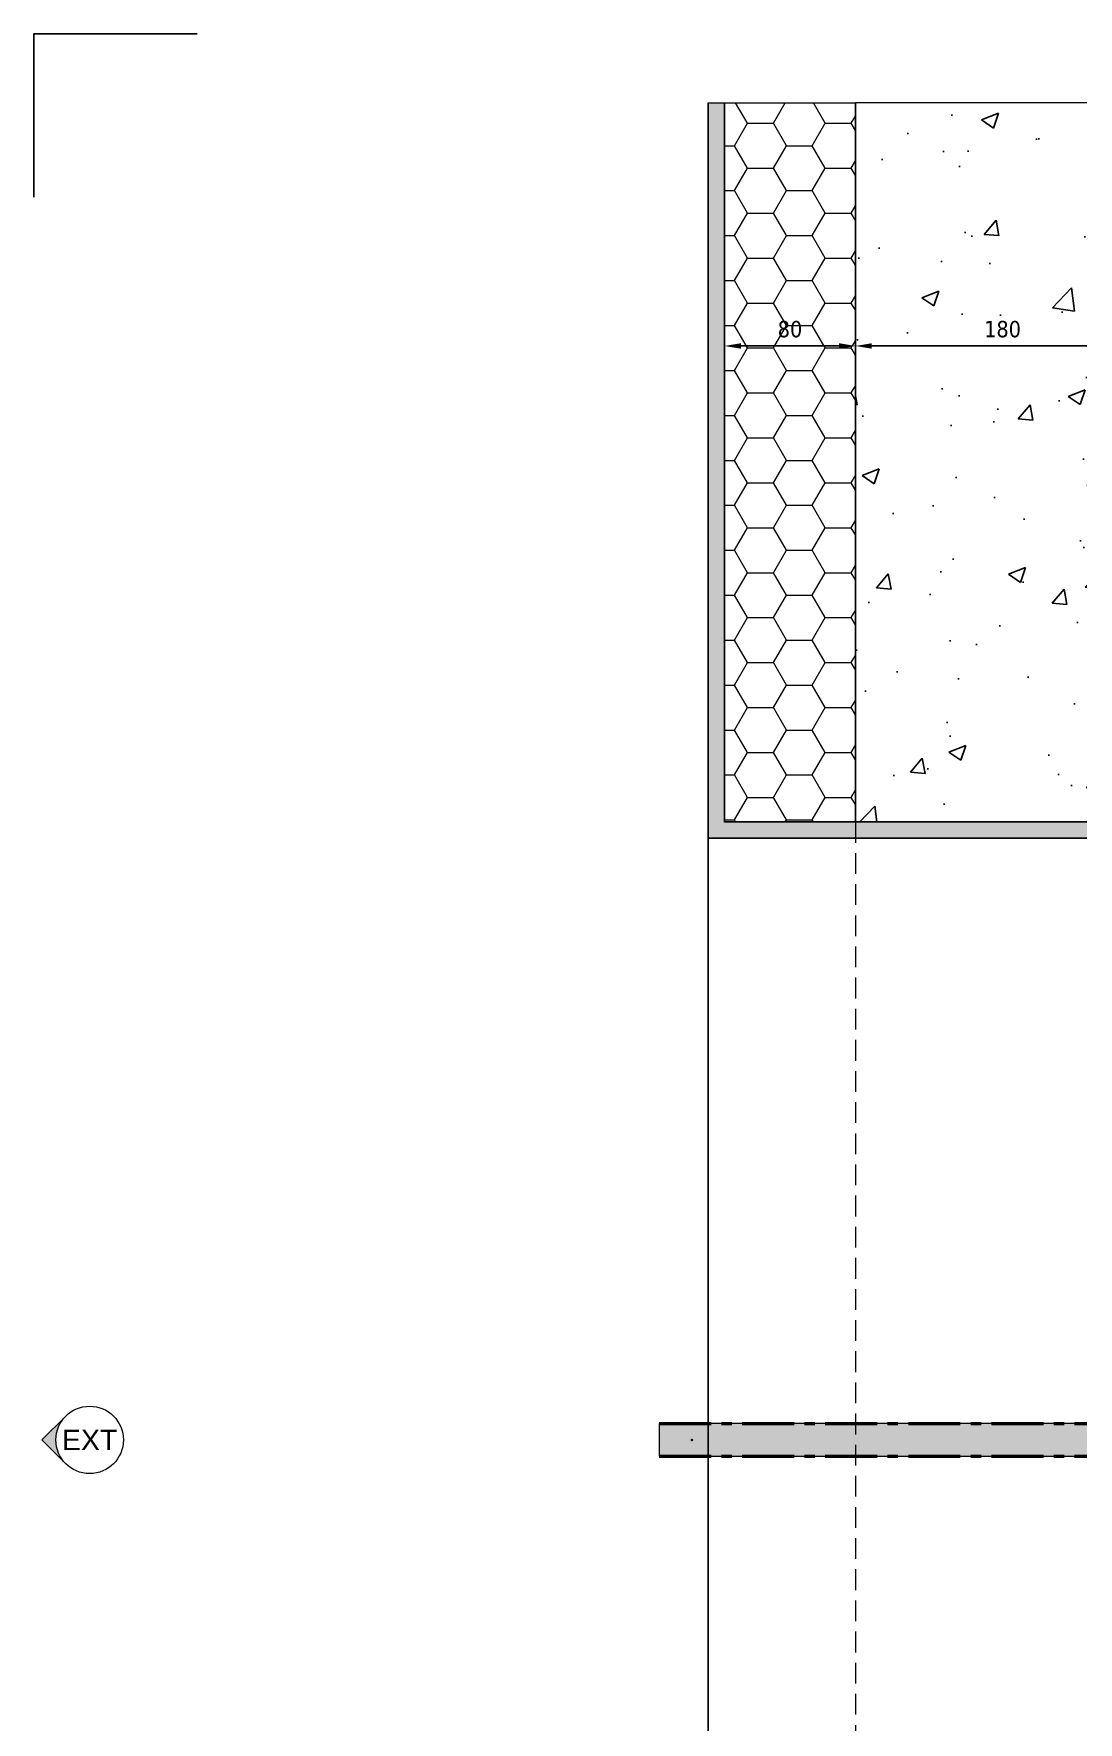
# Model space of a CAD drawing. Header units: millimetres. Extents: x -20000 to 230000, y -17405 to 24510.
# Drawn here: x 4318 to 4956, y -4396 to -3364 of the extents above; entities that cross this region are included whole.
import ezdxf

# ---------------------------------------------------------------- set-up
doc = ezdxf.new("R2010")
doc.units = ezdxf.units.MM
doc.header["$PDMODE"] = 35
doc.header["$PDSIZE"] = 0.5
doc.linetypes.add('AXES', pattern=[50.800000000000004, 31.75, -6.35, 6.35, -6.35])
doc.linetypes.add('CACHE', pattern=[9.524999999999999, 6.35, -3.175])
doc.layers.get('0').update_dxf_attribs({"lineweight": 13})
doc.layers.get('Defpoints').update_dxf_attribs({"true_color": 0xc2a584})
doc.layers.add('0 - Invisible', color=43, linetype='Continuous', lineweight=0, plot=False)
doc.layers.add('Intouchable', color=252, linetype='Continuous', lineweight=13, plot=False)
for name, color, linetype, lineweight in [('1 - Axe', 1, 'AXES', 0), ('1 - BETON', 251, 'Continuous', 25), ('1 - Cotation', 32, 'Continuous', 13), ('1 - INTERROMPU', 253, 'CACHE', 13), ('1 - Isolant', 132, 'Continuous', 13)]:
    doc.layers.add(name, color=color, linetype=linetype, lineweight=lineweight)
doc.layers.add('1 - Cache', color=7, linetype='Continuous', lineweight=0, true_color=0xffffff)
doc.styles.get("Standard").update_dxf_attribs({"font": 'ARIALUNI.TTF'})
doc.styles.add('Texte Poralu', font='tahomabd.ttf')
doc.dimstyles.new('30 - 1000', dxfattribs={"dimtxt": 10, "dimasz": 10, "dimexe": 5, "dimexo": 2.5, "dimgap": 5, "dimtad": 1, "dimdec": 1, "dimtxsty": 'Texte Poralu', "dimcen": 5, "dimazin": 0, "dimtfac": 1, "dimtdec": 1, "dimtmove": 0, "dimatfit": 3, "dimfxl": 1, "dimarcsym": 0})

# ---------------------------------------------------------------- blocks, each defined once
blk = doc.blocks.new('Cadre centrage dessin')
at = {"layer": 'Defpoints'}
for p, q in [((-682.5, 906.5000000000127), (-582.5, 906.5000000000127)), ((-682.5, 806.5000000000127), (-682.5, 906.5000000000127))]:
    blk.add_line(p, q, dxfattribs=at)
blk = doc.blocks.new('*U901')
at = {"layer": '1 - Isolant'}
h = blk.add_hatch(dxfattribs=at)
h.set_pattern_fill('HONEY', color=256, scale=5, style=0)
h.set_pattern_definition([(0, (-80.00000000000003, 279.999999999985), (23.8125, 13.748153225), [15.875, -31.75]), (120, (-80.00000000000003, 279.999999999985), (-23.81249994797095, 13.74815331511695), [15.87499999999995, -31.7499999999999]), (59.99999999999999, (-80.00000000000003, 279.999999999985), (5.202904551637744e-08, 27.49630654011694), [-31.75, 15.875])])
h.paths.add_polyline_path([(-80, 439.9999999999859), (2.694133978409144e-14, 439.9999999999859), (1.77635683940025e-15, -9.094947017729282e-13), (-80.00000000000003, -9.094947017729282e-13)])
at = {"layer": '0 - Invisible'}
blk.add_lwpolyline([(-80, 439.9999999999859), (2.694133978409144e-14, 439.9999999999859)], dxfattribs=at)
at = {"layer": '1 - Isolant'}
blk.add_lwpolyline([(2.694133978409144e-14, 439.9999999999859), (0, 0), (0, 0), (1.77635683940025e-15, -9.094947017729282e-13), (-80.00000000000003, -9.094947017729282e-13), (-80, 439.9999999999859)], dxfattribs=at)
blk = doc.blocks.new('*U902')
at = {"layer": '1 - BETON'}
h = blk.add_hatch(dxfattribs=at)
h.set_pattern_fill('CONCRETE', color=256, scale=15, style=0, pattern_type=2)
h.set_pattern_definition([(49.99999999999999, (119.9999999999999, 39.99999999998406), (107.589027390113, -9.412820247389266), [11.25, -123.75]), (355, (119.9999999999999, 39.99999999998406), (-20.81270004195, 112.8288200550018), [9, -99]), (100.4514, (128.965752, 39.21559899998405), (86.77640725710323, 103.415931309143), [9.5610285, -105.1713168]), (46.18420000000002, (119.9999999999999, 69.99999999998406), (160.0861572938467, -24.82785214935271), [16.87499999999986, -185.6249999999989]), (96.6356, (133.3405117499999, 67.93100394998405), (140.1994058323055, 146.1176806350663), [14.3415432, -157.75695]), (351.1842, (119.9999999999999, 69.99999999998406), (140.1992917700441, 146.1177901387987), [13.5, -148.5]), (21, (134.9999999999999, 62.49999999998406), (89.53605781776925, -60.39283359980082), [11.25, -123.75]), (326.0000000000001, (134.9999999999999, 62.49999999998406), (36.49729978823726, 108.772506757028), [9, -99]), (71.4514, (142.46133495, 57.46725909998406), (126.0333942872235, 48.37957450649286), [9.5610285, -105.1713168]), (37.50000000000001, (119.9999999999999, 39.99999999998406), (1.8239782975936, 49.93407807469672), [0, -97.8, 0, -100.5, 0, -99.375]), (7.499999999999999, (119.9999999999999, 39.99999999998406), (39.46043061632229, 59.16175678235403), [0, -57.3, 0, -95.55, 0, -37.875]), (327.5, (86.54999999999994, 39.99999999998406), (80.07336542586135, -3.383230760156963), [0, -37.5, 0, -117, 0, -155.25]), (317.5, (71.54999999999995, 39.99999999998406), (87.47792540135794, 15.01574734984766), [0, -48.75, 0, -77.69999999999999, 0, -110.25])])
h.paths.add_polyline_path([(400, 339.9999999999841), (300, 439.9999999999841), (-180, 439.9999999999841), (-180, 0), (0, 0), (0, 339.9999999999841)])
at = {"layer": '0 - Invisible'}
blk.add_lwpolyline([(400, 339.9999999999841), (300, 439.9999999999841), (-180, 439.9999999999841)], dxfattribs=at)
at = {"layer": '1 - BETON'}
blk.add_lwpolyline([(400, 339.9999999999841), (0, 339.9999999999841), (0, 0), (-180, 0), (-180, 439.9999999999841)], dxfattribs=at)
blk = doc.blocks.new('*U198')
h = blk.add_hatch(color=256)
edge = h.paths.add_edge_path()
edge.add_line((-29.16815472393788, 0), (-14.58407736197061, -14.58407736196894))
edge.add_arc((1.326938559031987e-11, 1.103117597267556e-11), 20.62500000001327, 180.0000000000306, 224.9999999999923, ccw=False)
edge.add_arc((8.125056183416746e-12, -8.900435943814955e-12), 20.62500000000813, 135.0000000000017, 179.9999999999753, ccw=False)
edge.add_line((-14.58407736197061, 14.58407736196894), (-29.16815472393788, 0))
for p, q in [((-14.58407736197061, 14.58407736196894), (-29.16815472393787, 0.001705469134321902)), ((-29.16815472393787, 0.001705469134321902), (-14.58407736196841, -14.58407736197114))]:
    blk.add_line(p, q)
blk.add_circle((0, 0), 20.625)
at = {"insert": (0, 0), "char_height": 12.5, "attachment_point": 5}
blk.add_mtext('EXT', dxfattribs=at)
blk = doc.blocks.new('*D922')
at = {"layer": '1 - Cotation', "color": 0, "lineweight": -2, "transparency": 16777216}
for p, q in [((4820.00002455693, -3408.168358777199), (4820.00002455693, -3559.494146561048)), ((5000.000024556768, -3508.1683587772), (5000.000024556768, -3559.494146561048)), ((4990.000024556768, -3554.494146561048), (4830.00002455693, -3554.494146561048))]:
    blk.add_line(p, q, dxfattribs=at)
at = {"layer": '1 - Cotation', "color": 0, "transparency": 16777216}
for points in [[(4830.00002455693, -3552.827479894381), (4830.00002455693, -3556.160813227714), (4820.00002455693, -3554.494146561048)], [(4990.000024556768, -3552.827479894381), (4990.000024556768, -3556.160813227714), (5000.000024556768, -3554.494146561048)]]:
    blk.add_solid(points, dxfattribs=at)
at = {"layer": 'Defpoints', "color": 0, "transparency": 16777216}
for p in [(4820.00002455693, -3405.668358777199), (5000.000024556768, -3505.6683587772), (4820.00002455693, -3554.494146561048)]:
    blk.add_point(p, dxfattribs=at)
at = {"layer": '1 - Cotation', "color": 0, "transparency": 16777216, "insert": (4910.000024556849, -3544.265805392478), "char_height": 10, "attachment_point": 5, "style": 'Texte Poralu'}
blk.add_mtext('180', dxfattribs=at)
blk = doc.blocks.new('*D924')
at = {"layer": '1 - Cotation', "color": 0, "lineweight": -2, "transparency": 16777216}
for p, q in [((4740.00002455693, -3408.168358777197), (4740.00002455693, -3559.494146561046)), ((4820.00002455693, -3408.168358777197), (4820.00002455693, -3559.494146561046)), ((4810.00002455693, -3554.494146561046), (4750.00002455693, -3554.494146561046))]:
    blk.add_line(p, q, dxfattribs=at)
at = {"layer": '1 - Cotation', "color": 0, "transparency": 16777216}
for points in [[(4750.00002455693, -3552.827479894379), (4750.00002455693, -3556.160813227712), (4740.00002455693, -3554.494146561046)], [(4810.00002455693, -3552.827479894379), (4810.00002455693, -3556.160813227712), (4820.00002455693, -3554.494146561046)]]:
    blk.add_solid(points, dxfattribs=at)
at = {"layer": 'Defpoints', "color": 0, "transparency": 16777216}
for p in [(4740.00002455693, -3405.668358777197), (4820.00002455693, -3405.668358777197), (4740.00002455693, -3554.494146561046)]:
    blk.add_point(p, dxfattribs=at)
at = {"layer": '1 - Cotation', "color": 0, "transparency": 16777216, "insert": (4780.00002455693, -3544.265805392477), "char_height": 10, "attachment_point": 5, "style": 'Texte Poralu'}
blk.add_mtext('80', dxfattribs=at)
blk = doc.blocks.new('*U839')
at = {"layer": '1 - Cache'}
blk.add_hatch(color=256, dxfattribs=at).paths.add_polyline_path([(-20, -10), (419.999999999899, -10), (419.999999999899, 10), (-20, 10)])
at = {"layer": '0 - Invisible'}
blk.add_lwpolyline([(-20, -10), (419.999999999899, -10), (419.999999999899, 10), (-20, 10)], close=True, dxfattribs=at)
for p in [(0, 0), (399.999999999899, 0)]:
    blk.add_point(p, dxfattribs=at)
at = {"layer": '1 - Axe', "lineweight": 50}
for p, q in [((-20, 10), (419.999999999899, 10)), ((-20, -10), (419.999999999899, -10))]:
    blk.add_line(p, q, dxfattribs=at)
blk = doc.blocks.new('*U925')
at = {"layer": '1 - BETON'}
h = blk.add_hatch(dxfattribs=at)
h.set_pattern_fill('AR-SAND', color=256, scale=0.1)
h.set_pattern_definition([(37.50000000000001, (-240.0000000000058, -60.00000000000011), (-0.1600031295984046, 4.894132373293424), [0, -3.860800000000001, 0, -4.318000000000001, 0, -4.1275]), (7.499999999999999, (-240.0000000000058, -60.00000000000011), (4.495232831380027, 7.168251005683543), [0, -2.0828, 0, -3.4798, 0, -1.3335]), (327.5, (-243.1242000000058, -60.00000000000011), (7.90992370241458, 0.01437184678545762), [0, -1.27, 0, -4.572, 0, -5.969]), (317.5, (-243.1242000000058, -60.00000000000011), (7.635564524722972, 2.229293232572163), [0, -0.635, 0, -2.9972, 0, -3.429])])
h.paths.add_polyline_path([(-440.0000000000062, 10), (-440.0000000000062, 0), (0, 0), (3.943512183468556e-13, -260.0000000000001), (10.00000000000039, -260.0000000000001), (10, 10)])
at = {"layer": '0 - Invisible'}
blk.add_lwpolyline([(-440.0000000000062, 10), (-440.0000000000062, 0)], dxfattribs=at)
at = {"layer": '1 - BETON'}
blk.add_lwpolyline([(-440.0000000000062, 0), (0, 0), (3.943512183468556e-13, -260.0000000000001), (10.00000000000039, -260.0000000000001), (10, 10), (-440.0000000000062, 10)], dxfattribs=at)

msp = doc.modelspace()

# ---------------------------------------------------------------- linework, layer by layer
at = {"layer": '1 - BETON'}
msp.add_line((4730.00002455693, -3855.668358777184), (4730.000024556928, -4958.26779066061), dxfattribs=at)
at = {"layer": '1 - INTERROMPU', "ltscale": 2}
msp.add_line((4820.00002455693, -3845.668358777183), (4820.000024556828, -4954.267790660635), dxfattribs=at)

# ---------------------------------------------------------------- block references
at = {"xscale": -1, "rotation": 90.0000000000005}
msp.add_blockref('*U925', (4740.00002455693, -3845.668358777184), dxfattribs=at)
for name, p in [('*U901', (4820.00002455693, -3845.668358777183)), ('*U902', (5000.00002455693, -3845.668358777183)), ('*U198', (4351.668154723938, -4223.714663780648)), ('*U839', (4720.000024556929, -4223.718074718916))]:
    msp.add_blockref(name, p)
at = {"layer": 'Intouchable'}
msp.add_blockref('Cadre centrage dessin', (5000, -4270.003379446438), dxfattribs=at)

# ---------------------------------------------------------------- dimensions: what is measured, and where the dimension line sits
at = {"layer": '1 - Cotation'}
for base, p1, p2, picture, middle in [((4740.00002455693, -3554.494146561046), (4820.00002455693, -3405.668358777197), (4740.00002455693, -3405.668358777197), '*D924', (4780.00002455693, -3544.265805392477)), ((4820.00002455693, -3554.494146561048), (5000.000024556768, -3505.6683587772), (4820.00002455693, -3405.668358777199), '*D922', (4910.000024556849, -3544.265805392478))]:
    dim = msp.add_linear_dim(base=base, p1=p1, p2=p2, dimstyle='30 - 1000', dxfattribs=at)
    dim.commit()
    dim.dimension.update_dxf_attribs({"geometry": picture, "text_midpoint": middle})

doc.saveas('drawing.dxf')
